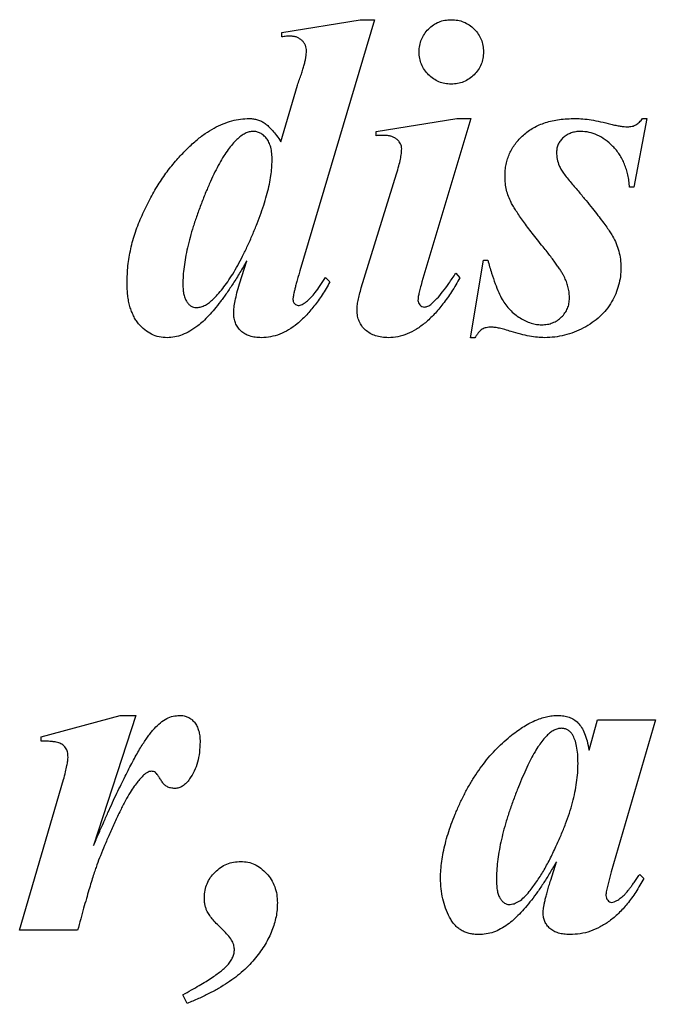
# Model space of a CAD drawing. Header units: inches. Extents: x -17.5 to 0, y -0.6 to 2.9.
# Drawn here: x -4.6818 to -4.3735, y 1.5502 to 2.0271 of the extents above; entities that cross this region are included whole.
import ezdxf

# ---------------------------------------------------------------- set-up
doc = ezdxf.new("R2010")
doc.units = ezdxf.units.IN
doc.header["$MEASUREMENT"] = 0

msp = doc.modelspace()

# ---------------------------------------------------------------- linework, layer by layer
at = {"color": 7, "linetype": 'Continuous', "lineweight": 25}
for p, q in [((-4.55472, 2.02083), (-4.51667, 2.02708)), ((-4.50974, 2.02708), (-4.54584, 1.90534)), ((-4.51667, 2.02708), (-4.50974, 2.02708)), ((-4.55472, 2.01875), (-4.55472, 2.02083)), ((-4.55512, 1.9679), (-4.54707, 1.99531)), ((-4.50889, 1.97292), (-4.4698, 1.97917)), ((-4.46289, 1.97917), (-4.48666, 1.89993)), ((-4.4698, 1.97917), (-4.46289, 1.97917)), ((-4.37764, 1.97917), (-4.38389, 1.94583)), ((-4.37972, 1.97917), (-4.37764, 1.97917)), ((-4.50889, 1.97083), (-4.50889, 1.97292)), ((-4.51609, 1.89701), (-4.49896, 1.95241)), ((-4.38389, 1.94583), (-4.38597, 1.94583)), ((-4.57517, 1.89896), (-4.57165, 1.91016)), ((-4.46306, 1.87292), (-4.45681, 1.91042)), ((-4.45681, 1.91042), (-4.45472, 1.91042)), ((-4.47032, 1.90417), (-4.46823, 1.90195)), ((-4.5334, 1.90208), (-4.53132, 1.9)), ((-4.46097, 1.87292), (-4.46306, 1.87292)), ((-4.67139, 1.67938), (-4.63311, 1.6898)), ((-4.62549, 1.6898), (-4.64597, 1.62665)), ((-4.63311, 1.6898), (-4.62549, 1.6898)), ((-4.4056, 1.673), (-4.4015, 1.68771)), ((-4.4015, 1.68771), (-4.37347, 1.68771)), ((-4.37347, 1.68771), (-4.39493, 1.61389)), ((-4.67139, 1.6773), (-4.67139, 1.67938)), ((-4.68181, 1.58563), (-4.66055, 1.65868)), ((-4.42422, 1.60991), (-4.42149, 1.6188)), ((-4.39493, 1.61389), (-4.39714, 1.6049)), ((-4.38106, 1.61271), (-4.37898, 1.61076)), ((-4.65372, 1.58563), (-4.68181, 1.58563)), ((-4.60056, 1.55021), (-4.60264, 1.55438))]:
    msp.add_line(p, q, dxfattribs=at)
for points, knots in [([(-4.48806, 2.01146), (-4.488, 2.01251), (-4.4879, 2.01455), (-4.48701, 2.01748), (-4.48558, 2.02018), (-4.48359, 2.02255), (-4.48125, 2.02458), (-4.47856, 2.02604), (-4.4756, 2.02692), (-4.47355, 2.02703), (-4.4725, 2.02708)], [0, 0, 0, 0, 0.128069, 0.249947, 0.371754, 0.499132, 0.626344, 0.748778, 0.871931, 1, 1, 1, 1]), ([(-4.4725, 2.02708), (-4.47143, 2.02703), (-4.46934, 2.02692), (-4.46635, 2.02605), (-4.46364, 2.02457), (-4.46127, 2.02256), (-4.45928, 2.02018), (-4.45786, 2.01749), (-4.45697, 2.01455), (-4.45686, 2.01251), (-4.45681, 2.01146)], [0, 0, 0, 0, 0.130072, 0.253889, 0.375723, 0.50332, 0.630072, 0.75128, 0.87256, 1, 1, 1, 1]), ([(-4.55056, 2.01908), (-4.55118, 2.01906), (-4.55257, 2.01904), (-4.55396, 2.01885), (-4.55472, 2.01875)], [0, 0, 0, 0, 0.443907, 1, 1, 1, 1]), ([(-4.54271, 2.01185), (-4.54274, 2.01234), (-4.54278, 2.01329), (-4.54318, 2.01467), (-4.5439, 2.0159), (-4.54483, 2.01701), (-4.54601, 2.01791), (-4.54736, 2.01862), (-4.54891, 2.01901), (-4.54999, 2.01905), (-4.55056, 2.01908)], [0, 0, 0, 0, 0.123269, 0.2398328, 0.3559167, 0.4778497, 0.6022909, 0.7279821, 0.8576961, 1, 1, 1, 1]), ([(-4.54707, 1.99531), (-4.54674, 1.99623), (-4.54608, 1.99802), (-4.54517, 2.00058), (-4.54441, 2.00296), (-4.54379, 2.00512), (-4.54334, 2.0071), (-4.54297, 2.00885), (-4.54276, 2.01042), (-4.54273, 2.01139), (-4.54271, 2.01185)], [0, 0, 0, 0, 0.1714898, 0.3321416, 0.4754047, 0.6074046, 0.7241838, 0.8304956, 0.9203027, 1, 1, 1, 1]), ([(-4.4725, 1.99583), (-4.47353, 1.99589), (-4.47556, 1.996), (-4.47848, 1.99688), (-4.48115, 1.99835), (-4.48354, 2.00033), (-4.48556, 2.00271), (-4.487, 2.00542), (-4.4879, 2.00836), (-4.488, 2.01041), (-4.48806, 2.01146)], [0, 0, 0, 0, 0.126881, 0.247614, 0.370178, 0.497691, 0.626054, 0.749788, 0.871796, 1, 1, 1, 1]), ([(-4.45681, 2.01146), (-4.45686, 2.01041), (-4.45697, 2.00836), (-4.45786, 2.00542), (-4.45931, 2.00271), (-4.46133, 2.00033), (-4.46372, 1.99834), (-4.46643, 1.99688), (-4.4694, 1.996), (-4.47145, 1.99589), (-4.4725, 1.99583)], [0, 0, 0, 0, 0.127561, 0.248956, 0.37207, 0.499788, 0.626661, 0.749774, 0.872439, 1, 1, 1, 1]), ([(-4.62972, 1.89951), (-4.62964, 1.90227), (-4.62946, 1.90781), (-4.62802, 1.91605), (-4.62579, 1.92425), (-4.62256, 1.93222), (-4.61884, 1.93985), (-4.61478, 1.94694), (-4.61041, 1.95335), (-4.60581, 1.95906), (-4.6011, 1.96402), (-4.59655, 1.96834), (-4.59203, 1.97181), (-4.58763, 1.97457), (-4.58327, 1.97661), (-4.57898, 1.9781), (-4.57469, 1.97898), (-4.57185, 1.97911), (-4.57045, 1.97917)], [0, 0, 0, 0, 0.077147, 0.154624, 0.233275, 0.314144, 0.394438, 0.470385, 0.542388, 0.61097, 0.675117, 0.733484, 0.786256, 0.834058, 0.878285, 0.920578, 0.960784, 1, 1, 1, 1]), ([(-4.57045, 1.97917), (-4.56975, 1.97913), (-4.56838, 1.97906), (-4.56637, 1.97864), (-4.56449, 1.97788), (-4.5627, 1.97678), (-4.56089, 1.9753), (-4.55907, 1.97327), (-4.55706, 1.9708), (-4.55579, 1.96891), (-4.55512, 1.9679)], [0, 0, 0, 0, 0.10479, 0.2066, 0.306934, 0.407996, 0.5217, 0.657981, 0.817059, 1, 1, 1, 1]), ([(-4.44639, 1.95117), (-4.44637, 1.95215), (-4.44632, 1.95408), (-4.4459, 1.95691), (-4.44517, 1.95961), (-4.44419, 1.96219), (-4.44295, 1.96465), (-4.44141, 1.96698), (-4.43957, 1.96916), (-4.43748, 1.97121), (-4.43515, 1.9731), (-4.43256, 1.97474), (-4.42974, 1.9761), (-4.42671, 1.97726), (-4.42342, 1.97807), (-4.41995, 1.97875), (-4.41623, 1.97909), (-4.41369, 1.97914), (-4.41237, 1.97917)], [0, 0, 0, 0, 0.059206, 0.117017, 0.172813, 0.228349, 0.283605, 0.339563, 0.39695, 0.45597, 0.516732, 0.578175, 0.641074, 0.706379, 0.774283, 0.845821, 0.920436, 1, 1, 1, 1]), ([(-4.41237, 1.97917), (-4.41112, 1.97913), (-4.4085, 1.97907), (-4.40437, 1.97849), (-4.39985, 1.97765), (-4.39672, 1.97687), (-4.39509, 1.97646)], [0, 0, 0, 0, 0.213653, 0.4494, 0.711873, 1, 1, 1, 1]), ([(-4.38689, 1.97513), (-4.38617, 1.97518), (-4.38478, 1.97527), (-4.38281, 1.97608), (-4.38107, 1.97738), (-4.38019, 1.97855), (-4.37972, 1.97917)], [0, 0, 0, 0, 0.248846, 0.485926, 0.732908, 1, 1, 1, 1]), ([(-4.39509, 1.97646), (-4.39428, 1.97626), (-4.39275, 1.97588), (-4.39057, 1.97544), (-4.38864, 1.97521), (-4.38744, 1.97516), (-4.38689, 1.97513)], [0, 0, 0, 0, 0.3014279, 0.5681514, 0.8003443, 1, 1, 1, 1]), ([(-4.56859, 1.97292), (-4.56923, 1.97286), (-4.57055, 1.97274), (-4.57254, 1.97195), (-4.57457, 1.97066), (-4.57585, 1.96954), (-4.57653, 1.96895)], [0, 0, 0, 0, 0.2100732, 0.4360021, 0.7018519, 1, 1, 1, 1]), ([(-4.55935, 1.95885), (-4.55937, 1.96), (-4.55942, 1.96213), (-4.55992, 1.96509), (-4.56078, 1.96756), (-4.56202, 1.96952), (-4.56345, 1.97105), (-4.56506, 1.97211), (-4.56678, 1.97282), (-4.56799, 1.97288), (-4.56859, 1.97292)], [0, 0, 0, 0, 0.182078, 0.340413, 0.476855, 0.597484, 0.707742, 0.807666, 0.904168, 1, 1, 1, 1]), ([(-4.50472, 1.97093), (-4.50535, 1.97092), (-4.50674, 1.9709), (-4.50813, 1.97086), (-4.50889, 1.97083)], [0, 0, 0, 0, 0.453061, 1, 1, 1, 1]), ([(-4.49649, 1.96445), (-4.49651, 1.96487), (-4.49656, 1.9657), (-4.49701, 1.96689), (-4.49771, 1.968), (-4.4987, 1.96899), (-4.49989, 1.96988), (-4.50132, 1.9705), (-4.50296, 1.97086), (-4.50411, 1.97091), (-4.50472, 1.97093)], [0, 0, 0, 0, 0.106757, 0.213696, 0.322982, 0.443511, 0.571484, 0.70283, 0.84314, 1, 1, 1, 1]), ([(-4.40967, 1.97292), (-4.41049, 1.97288), (-4.41206, 1.97281), (-4.4143, 1.97223), (-4.41635, 1.97134), (-4.41809, 1.97), (-4.41957, 1.96849), (-4.42059, 1.96673), (-4.4213, 1.96484), (-4.42136, 1.9635), (-4.42139, 1.96283)], [0, 0, 0, 0, 0.142331, 0.2730913, 0.4017827, 0.5289074, 0.6533722, 0.7678945, 0.8821665, 1, 1, 1, 1]), ([(-4.38597, 1.94583), (-4.38607, 1.94686), (-4.38625, 1.94885), (-4.38678, 1.95176), (-4.38749, 1.9545), (-4.3884, 1.95708), (-4.38951, 1.95949), (-4.39085, 1.96172), (-4.39235, 1.96381), (-4.39462, 1.96624), (-4.39758, 1.96889), (-4.40149, 1.97116), (-4.40552, 1.97266), (-4.40829, 1.97283), (-4.40967, 1.97292)], [0, 0, 0, 0, 0.077861, 0.152341, 0.223862, 0.292897, 0.359225, 0.425334, 0.489584, 0.554298, 0.677497, 0.790085, 0.895581, 1, 1, 1, 1]), ([(-4.57653, 1.96895), (-4.57723, 1.96824), (-4.57873, 1.96674), (-4.58077, 1.96404), (-4.58291, 1.9609), (-4.58503, 1.95726), (-4.58719, 1.95313), (-4.58934, 1.94851), (-4.59157, 1.94342), (-4.59371, 1.93795), (-4.59577, 1.93236), (-4.59759, 1.92689), (-4.59918, 1.92166), (-4.6004, 1.91663), (-4.60139, 1.91185), (-4.60211, 1.9073), (-4.60257, 1.90297), (-4.60262, 1.90016), (-4.60264, 1.8988)], [0, 0, 0, 0, 0.039058, 0.083585, 0.133213, 0.188862, 0.24975, 0.316963, 0.38981, 0.468983, 0.548747, 0.624553, 0.69647, 0.76437, 0.828593, 0.889258, 0.946036, 1, 1, 1, 1]), ([(-4.49896, 1.95241), (-4.49859, 1.95365), (-4.4979, 1.95598), (-4.49712, 1.95924), (-4.49662, 1.96201), (-4.49653, 1.96369), (-4.49649, 1.96445)], [0, 0, 0, 0, 0.31585, 0.589913, 0.81473, 1, 1, 1, 1]), ([(-4.42139, 1.96283), (-4.42133, 1.96169), (-4.42121, 1.95944), (-4.42035, 1.95667), (-4.4192, 1.95444), (-4.41791, 1.9525), (-4.41624, 1.95029), (-4.41495, 1.94877), (-4.41426, 1.94795)], [0, 0, 0, 0, 0.201119, 0.398406, 0.508601, 0.646353, 0.809974, 1, 1, 1, 1]), ([(-4.58822, 1.89134), (-4.58739, 1.89216), (-4.58567, 1.89388), (-4.58324, 1.89681), (-4.58081, 1.90013), (-4.57836, 1.90385), (-4.57595, 1.90799), (-4.5736, 1.91257), (-4.57117, 1.91751), (-4.56887, 1.92278), (-4.56663, 1.9281), (-4.56475, 1.9333), (-4.56304, 1.9382), (-4.56172, 1.94285), (-4.56066, 1.94723), (-4.55991, 1.95134), (-4.55947, 1.95519), (-4.55939, 1.95766), (-4.55935, 1.95885)], [0, 0, 0, 0, 0.046849, 0.097576, 0.152756, 0.212232, 0.276295, 0.34511, 0.418793, 0.497432, 0.576186, 0.650511, 0.719564, 0.784401, 0.844447, 0.9007, 0.952007, 1, 1, 1, 1]), ([(-4.44346, 1.93851), (-4.44391, 1.93945), (-4.44483, 1.94137), (-4.4457, 1.94448), (-4.44628, 1.94776), (-4.44635, 1.95002), (-4.44639, 1.95117)], [0, 0, 0, 0, 0.238905, 0.484724, 0.736486, 1, 1, 1, 1]), ([(-4.41426, 1.94795), (-4.413, 1.94647), (-4.41058, 1.94362), (-4.40718, 1.93949), (-4.40409, 1.93576), (-4.40144, 1.93233), (-4.39912, 1.92931), (-4.39715, 1.92664), (-4.39556, 1.92432), (-4.39395, 1.92172), (-4.39236, 1.91865), (-4.39112, 1.91484), (-4.39028, 1.91093), (-4.39019, 1.90827), (-4.39014, 1.90693)], [0, 0, 0, 0, 0.120187, 0.230514, 0.329957, 0.419154, 0.497491, 0.565519, 0.623828, 0.671023, 0.754262, 0.836198, 0.917475, 1, 1, 1, 1]), ([(-4.42793, 1.91696), (-4.42885, 1.91808), (-4.43062, 1.92025), (-4.43308, 1.92346), (-4.43538, 1.92641), (-4.43743, 1.92921), (-4.43925, 1.93182), (-4.44088, 1.93421), (-4.44226, 1.93641), (-4.44308, 1.93783), (-4.44346, 1.93851)], [0, 0, 0, 0, 0.163661, 0.315484, 0.456034, 0.586544, 0.706092, 0.815425, 0.912231, 1, 1, 1, 1]), ([(-4.41514, 1.89199), (-4.41516, 1.89284), (-4.41521, 1.89455), (-4.41564, 1.89707), (-4.41638, 1.89956), (-4.41724, 1.9016), (-4.41808, 1.90333), (-4.41896, 1.90477), (-4.41999, 1.90639), (-4.42124, 1.90817), (-4.42264, 1.91014), (-4.42422, 1.91228), (-4.42604, 1.91455), (-4.42728, 1.91613), (-4.42793, 1.91696)], [0, 0, 0, 0, 0.088712, 0.178529, 0.267307, 0.359485, 0.410281, 0.468331, 0.535758, 0.61169, 0.695535, 0.788902, 0.890017, 1, 1, 1, 1]), ([(-4.57165, 1.91016), (-4.57276, 1.90825), (-4.57489, 1.90457), (-4.57815, 1.89938), (-4.58126, 1.89467), (-4.5843, 1.89049), (-4.58721, 1.88678), (-4.59001, 1.88359), (-4.59267, 1.88087), (-4.59451, 1.87936), (-4.59538, 1.87865)], [0, 0, 0, 0, 0.166689, 0.321572, 0.463639, 0.593517, 0.712745, 0.819775, 0.914969, 1, 1, 1, 1]), ([(-4.45472, 1.91042), (-4.45414, 1.90836), (-4.45305, 1.90454), (-4.45124, 1.89933), (-4.44959, 1.89504), (-4.44791, 1.89159), (-4.44607, 1.88877), (-4.44399, 1.8864), (-4.44171, 1.88424), (-4.43915, 1.88246), (-4.4365, 1.88099), (-4.43383, 1.88), (-4.43124, 1.87927), (-4.4295, 1.8792), (-4.42865, 1.87917)], [0, 0, 0, 0, 0.14611, 0.271517, 0.375986, 0.460515, 0.53329, 0.604763, 0.675568, 0.747344, 0.817325, 0.88161, 0.942014, 1, 1, 1, 1]), ([(-4.54584, 1.90534), (-4.54612, 1.90444), (-4.54664, 1.90273), (-4.54729, 1.90029), (-4.54796, 1.89815), (-4.54837, 1.89625), (-4.54879, 1.89467), (-4.54904, 1.89336), (-4.54923, 1.89234), (-4.54927, 1.89175), (-4.54929, 1.8915)], [0, 0, 0, 0, 0.197618, 0.375176, 0.531751, 0.667775, 0.782785, 0.875781, 0.947368, 1, 1, 1, 1]), ([(-4.48197, 1.88939), (-4.48111, 1.89019), (-4.47918, 1.89196), (-4.47644, 1.8953), (-4.4734, 1.89942), (-4.4714, 1.90251), (-4.47032, 1.90417)], [0, 0, 0, 0, 0.1865777, 0.4153055, 0.6853307, 1, 1, 1, 1]), ([(-4.39014, 1.90693), (-4.3902, 1.90548), (-4.39032, 1.90258), (-4.39119, 1.8983), (-4.39265, 1.89417), (-4.39462, 1.89016), (-4.39718, 1.88642), (-4.40033, 1.88303), (-4.40407, 1.88009), (-4.40827, 1.87754), (-4.41281, 1.87551), (-4.41749, 1.874), (-4.4223, 1.87309), (-4.42553, 1.87297), (-4.42715, 1.87292)], [0, 0, 0, 0, 0.07822, 0.155435, 0.233166, 0.31313, 0.394389, 0.475572, 0.560528, 0.649127, 0.738541, 0.826585, 0.913061, 1, 1, 1, 1]), ([(-4.61026, 1.87292), (-4.61158, 1.87299), (-4.61419, 1.87314), (-4.61791, 1.8745), (-4.62129, 1.87666), (-4.62373, 1.87915), (-4.62548, 1.88147), (-4.62663, 1.88348), (-4.62754, 1.8857), (-4.62838, 1.88808), (-4.62899, 1.89067), (-4.6294, 1.89345), (-4.62967, 1.89641), (-4.6297, 1.89846), (-4.62972, 1.89951)], [0, 0, 0, 0, 0.107255, 0.210945, 0.317543, 0.430964, 0.491424, 0.553406, 0.618559, 0.686565, 0.758175, 0.833959, 0.91447, 1, 1, 1, 1]), ([(-4.60264, 1.8988), (-4.60262, 1.89789), (-4.60257, 1.89621), (-4.60223, 1.89387), (-4.60163, 1.89189), (-4.60078, 1.89029), (-4.59975, 1.88908), (-4.59868, 1.88816), (-4.5975, 1.88759), (-4.59669, 1.88753), (-4.59629, 1.8875)], [0, 0, 0, 0, 0.189628, 0.353585, 0.497208, 0.621783, 0.731936, 0.829237, 0.917058, 1, 1, 1, 1]), ([(-4.578, 1.88477), (-4.57797, 1.88569), (-4.57789, 1.88773), (-4.57726, 1.89101), (-4.5764, 1.89483), (-4.5756, 1.89752), (-4.57517, 1.89896)], [0, 0, 0, 0, 0.190928, 0.420589, 0.689836, 1, 1, 1, 1]), ([(-4.53132, 1.9), (-4.53255, 1.89786), (-4.53491, 1.89377), (-4.53887, 1.88826), (-4.54286, 1.88355), (-4.54698, 1.87969), (-4.5512, 1.87667), (-4.55555, 1.87452), (-4.56002, 1.87316), (-4.56305, 1.873), (-4.56456, 1.87292)], [0, 0, 0, 0, 0.164793, 0.315414, 0.4521, 0.576701, 0.691101, 0.797725, 0.899554, 1, 1, 1, 1]), ([(-4.54268, 1.8904), (-4.54199, 1.89101), (-4.54046, 1.89238), (-4.53827, 1.89501), (-4.53589, 1.89831), (-4.53427, 1.90076), (-4.5334, 1.90208)], [0, 0, 0, 0, 0.1845843, 0.4112064, 0.6834256, 1, 1, 1, 1]), ([(-4.46823, 1.90195), (-4.46957, 1.89966), (-4.47211, 1.89529), (-4.4763, 1.88938), (-4.4805, 1.88432), (-4.48483, 1.8802), (-4.48919, 1.87693), (-4.49368, 1.87466), (-4.49824, 1.87318), (-4.50134, 1.87301), (-4.50287, 1.87292)], [0, 0, 0, 0, 0.1680135, 0.3206356, 0.4593835, 0.584541, 0.6988335, 0.8038251, 0.9031351, 1, 1, 1, 1]), ([(-4.48666, 1.89993), (-4.48696, 1.89891), (-4.48751, 1.89704), (-4.48812, 1.89452), (-4.48852, 1.89258), (-4.48861, 1.89147), (-4.48864, 1.89102)], [0, 0, 0, 0, 0.3511552, 0.6365981, 0.8499908, 1, 1, 1, 1]), ([(-4.51817, 1.8861), (-4.51814, 1.88686), (-4.51808, 1.8885), (-4.51766, 1.89109), (-4.517, 1.89397), (-4.5164, 1.89596), (-4.51609, 1.89701)], [0, 0, 0, 0, 0.204884, 0.441272, 0.704979, 1, 1, 1, 1]), ([(-4.59629, 1.8875), (-4.59561, 1.88754), (-4.59421, 1.88762), (-4.59218, 1.88846), (-4.5901, 1.88963), (-4.58887, 1.89075), (-4.58822, 1.89134)], [0, 0, 0, 0, 0.221935, 0.457154, 0.712169, 1, 1, 1, 1]), ([(-4.54929, 1.8915), (-4.54925, 1.89113), (-4.54918, 1.89036), (-4.54853, 1.8894), (-4.54768, 1.88872), (-4.54702, 1.8886), (-4.54672, 1.88854)], [0, 0, 0, 0, 0.262492, 0.532474, 0.787936, 1, 1, 1, 1]), ([(-4.54672, 1.88854), (-4.54641, 1.88857), (-4.54576, 1.88864), (-4.54476, 1.88899), (-4.54372, 1.88959), (-4.54304, 1.89012), (-4.54268, 1.8904)], [0, 0, 0, 0, 0.2037418, 0.4315322, 0.6960045, 1, 1, 1, 1]), ([(-4.48864, 1.89102), (-4.48859, 1.89061), (-4.48847, 1.88978), (-4.48771, 1.88874), (-4.48676, 1.88791), (-4.48598, 1.88779), (-4.48562, 1.88773)], [0, 0, 0, 0, 0.247956, 0.514623, 0.778221, 1, 1, 1, 1]), ([(-4.48562, 1.88773), (-4.48499, 1.88782), (-4.48362, 1.88802), (-4.48255, 1.88891), (-4.48197, 1.88939)], [0, 0, 0, 0, 0.459307, 1, 1, 1, 1]), ([(-4.42865, 1.87917), (-4.42771, 1.8792), (-4.42589, 1.87927), (-4.4233, 1.88004), (-4.42093, 1.8812), (-4.41894, 1.8829), (-4.41724, 1.88484), (-4.41602, 1.88706), (-4.41525, 1.88947), (-4.41518, 1.89114), (-4.41514, 1.89199)], [0, 0, 0, 0, 0.135347, 0.262472, 0.387342, 0.513271, 0.639004, 0.759062, 0.877157, 1, 1, 1, 1]), ([(-4.56456, 1.87292), (-4.56557, 1.87294), (-4.5675, 1.87299), (-4.5702, 1.87368), (-4.57259, 1.87466), (-4.57455, 1.87616), (-4.57611, 1.87796), (-4.5772, 1.88003), (-4.57787, 1.88233), (-4.57796, 1.88394), (-4.578, 1.88477)], [0, 0, 0, 0, 0.150115, 0.286072, 0.410864, 0.531673, 0.648208, 0.761342, 0.877062, 1, 1, 1, 1]), ([(-4.50287, 1.87292), (-4.50398, 1.87295), (-4.50611, 1.87302), (-4.50912, 1.87378), (-4.51182, 1.87488), (-4.51407, 1.87655), (-4.51592, 1.87852), (-4.51721, 1.88084), (-4.51803, 1.88339), (-4.51812, 1.88518), (-4.51817, 1.8861)], [0, 0, 0, 0, 0.14681, 0.281244, 0.407948, 0.530306, 0.649212, 0.763023, 0.878836, 1, 1, 1, 1]), ([(-4.59538, 1.87865), (-4.59663, 1.87777), (-4.59901, 1.8761), (-4.6028, 1.8743), (-4.60653, 1.87313), (-4.60904, 1.87299), (-4.61026, 1.87292)], [0, 0, 0, 0, 0.2813673, 0.5374457, 0.7739269, 1, 1, 1, 1]), ([(-4.453, 1.87799), (-4.45385, 1.87797), (-4.45539, 1.87792), (-4.4572, 1.87726), (-4.45834, 1.87638), (-4.45919, 1.87547), (-4.46009, 1.8743), (-4.46067, 1.8734), (-4.46097, 1.87292)], [0, 0, 0, 0, 0.253584, 0.458633, 0.560311, 0.681684, 0.829363, 1, 1, 1, 1]), ([(-4.44343, 1.87591), (-4.44442, 1.87623), (-4.44626, 1.87681), (-4.44886, 1.87747), (-4.45105, 1.87789), (-4.4524, 1.87796), (-4.453, 1.87799)], [0, 0, 0, 0, 0.318585, 0.588557, 0.817312, 1, 1, 1, 1]), ([(-4.42715, 1.87292), (-4.42832, 1.87296), (-4.43078, 1.87306), (-4.43467, 1.87365), (-4.43894, 1.8746), (-4.44188, 1.87546), (-4.44343, 1.87591)], [0, 0, 0, 0, 0.210118, 0.445804, 0.708866, 1, 1, 1, 1]), ([(-4.61644, 1.68351), (-4.6155, 1.68446), (-4.6137, 1.68627), (-4.61064, 1.68829), (-4.60746, 1.68957), (-4.60528, 1.68972), (-4.6042, 1.6898)], [0, 0, 0, 0, 0.283236, 0.539118, 0.77285, 1, 1, 1, 1]), ([(-4.6042, 1.6898), (-4.60349, 1.68977), (-4.60211, 1.68972), (-4.60017, 1.68901), (-4.59843, 1.68796), (-4.59696, 1.68645), (-4.59574, 1.68459), (-4.5949, 1.68233), (-4.59438, 1.67975), (-4.59433, 1.67791), (-4.59431, 1.67694)], [0, 0, 0, 0, 0.116379, 0.225761, 0.334619, 0.44808, 0.569236, 0.697368, 0.841074, 1, 1, 1, 1]), ([(-4.44398, 1.67958), (-4.44296, 1.68039), (-4.44099, 1.68198), (-4.43794, 1.68402), (-4.43497, 1.6858), (-4.43205, 1.68729), (-4.42914, 1.68839), (-4.42628, 1.68918), (-4.42348, 1.6897), (-4.42162, 1.68976), (-4.42071, 1.6898)], [0, 0, 0, 0, 0.151251, 0.292341, 0.425249, 0.551635, 0.671301, 0.784657, 0.894307, 1, 1, 1, 1]), ([(-4.42071, 1.6898), (-4.41975, 1.68976), (-4.41789, 1.68968), (-4.41527, 1.68899), (-4.41293, 1.68785), (-4.41088, 1.6862), (-4.4091, 1.68392), (-4.40768, 1.68092), (-4.40643, 1.67723), (-4.40589, 1.67448), (-4.4056, 1.673)], [0, 0, 0, 0, 0.114685, 0.222136, 0.322068, 0.423716, 0.534699, 0.665421, 0.819071, 1, 1, 1, 1]), ([(-4.64597, 1.62665), (-4.64517, 1.62852), (-4.6436, 1.6322), (-4.64126, 1.63755), (-4.63902, 1.64264), (-4.63683, 1.64743), (-4.63472, 1.65196), (-4.63267, 1.65621), (-4.63073, 1.66019), (-4.62882, 1.66387), (-4.62704, 1.6673), (-4.62534, 1.67044), (-4.62365, 1.6733), (-4.62207, 1.67588), (-4.62058, 1.67821), (-4.61914, 1.68023), (-4.61779, 1.68199), (-4.61687, 1.68303), (-4.61644, 1.68351)], [0, 0, 0, 0, 0.095301, 0.18648, 0.272875, 0.354696, 0.432414, 0.506037, 0.574896, 0.639227, 0.699262, 0.755246, 0.806323, 0.853838, 0.896685, 0.935191, 0.96984, 1, 1, 1, 1]), ([(-4.41911, 1.68355), (-4.41969, 1.6835), (-4.4209, 1.68341), (-4.42266, 1.68263), (-4.42448, 1.68154), (-4.42557, 1.68049), (-4.42614, 1.67993)], [0, 0, 0, 0, 0.21488, 0.444023, 0.703923, 1, 1, 1, 1]), ([(-4.41371, 1.68052), (-4.41404, 1.68099), (-4.41469, 1.68188), (-4.41601, 1.68285), (-4.4175, 1.68344), (-4.41856, 1.68351), (-4.41911, 1.68355)], [0, 0, 0, 0, 0.264796, 0.509314, 0.746635, 1, 1, 1, 1]), ([(-4.47764, 1.61092), (-4.47762, 1.61226), (-4.47758, 1.61498), (-4.47708, 1.61912), (-4.47637, 1.6234), (-4.47535, 1.62784), (-4.47405, 1.63241), (-4.47244, 1.63712), (-4.47054, 1.64197), (-4.46839, 1.64692), (-4.46602, 1.65183), (-4.46341, 1.65654), (-4.46065, 1.66102), (-4.45767, 1.66522), (-4.45456, 1.66921), (-4.45123, 1.67293), (-4.44771, 1.67639), (-4.44522, 1.67851), (-4.44398, 1.67958)], [0, 0, 0, 0, 0.050997, 0.103943, 0.158988, 0.216791, 0.277525, 0.340557, 0.406814, 0.476408, 0.546463, 0.615088, 0.681898, 0.747317, 0.811647, 0.875037, 0.937745, 1, 1, 1, 1]), ([(-4.42614, 1.67993), (-4.42678, 1.67924), (-4.42812, 1.67776), (-4.42999, 1.67514), (-4.43195, 1.67209), (-4.43388, 1.66851), (-4.43591, 1.66449), (-4.4379, 1.65994), (-4.44, 1.65496), (-4.44206, 1.64961), (-4.44401, 1.64411), (-4.44578, 1.6387), (-4.44726, 1.63348), (-4.44842, 1.62844), (-4.44938, 1.6236), (-4.45007, 1.61896), (-4.45048, 1.6145), (-4.45053, 1.6116), (-4.45056, 1.61017)], [0, 0, 0, 0, 0.037531, 0.080077, 0.128489, 0.182503, 0.242688, 0.308762, 0.380759, 0.45896, 0.538185, 0.61438, 0.686534, 0.755191, 0.821089, 0.883834, 0.943104, 1, 1, 1, 1]), ([(-4.41097, 1.66642), (-4.41099, 1.66795), (-4.41103, 1.67076), (-4.41157, 1.67464), (-4.41232, 1.6779), (-4.41327, 1.6797), (-4.41371, 1.68052)], [0, 0, 0, 0, 0.31411, 0.581113, 0.808451, 1, 1, 1, 1]), ([(-4.65834, 1.66948), (-4.65837, 1.67037), (-4.65844, 1.672), (-4.65941, 1.67413), (-4.6609, 1.67565), (-4.66255, 1.67648), (-4.66426, 1.67695), (-4.66615, 1.67712), (-4.66858, 1.67731), (-4.67039, 1.6773), (-4.67139, 1.6773)], [0, 0, 0, 0, 0.150745, 0.274893, 0.388689, 0.507831, 0.584565, 0.690788, 0.829821, 1, 1, 1, 1]), ([(-4.59431, 1.67694), (-4.59437, 1.67523), (-4.59448, 1.67191), (-4.59545, 1.66717), (-4.59697, 1.6628), (-4.59857, 1.66026), (-4.59935, 1.659)], [0, 0, 0, 0, 0.270819, 0.525376, 0.765551, 1, 1, 1, 1]), ([(-4.66055, 1.65868), (-4.66022, 1.65992), (-4.65961, 1.66217), (-4.65893, 1.66522), (-4.65845, 1.66757), (-4.65837, 1.66893), (-4.65834, 1.66948)], [0, 0, 0, 0, 0.350075, 0.630908, 0.849316, 1, 1, 1, 1]), ([(-4.42172, 1.62619), (-4.42087, 1.62805), (-4.41921, 1.63168), (-4.41702, 1.6371), (-4.41516, 1.64237), (-4.41362, 1.64748), (-4.41243, 1.65244), (-4.41163, 1.65725), (-4.41106, 1.66189), (-4.411, 1.66494), (-4.41097, 1.66642)], [0, 0, 0, 0, 0.146155, 0.28499, 0.418182, 0.545285, 0.666433, 0.782078, 0.893677, 1, 1, 1, 1]), ([(-4.62006, 1.66203), (-4.62049, 1.66174), (-4.62148, 1.66107), (-4.62292, 1.65962), (-4.62454, 1.65771), (-4.6264, 1.6553), (-4.62846, 1.6522), (-4.63067, 1.64826), (-4.63311, 1.64344), (-4.63568, 1.63798), (-4.63823, 1.63232), (-4.64054, 1.62691), (-4.64256, 1.62196), (-4.6441, 1.61804), (-4.6452, 1.61481), (-4.64617, 1.61201), (-4.64715, 1.60873), (-4.64826, 1.605), (-4.6495, 1.60081), (-4.65084, 1.59616), (-4.65222, 1.59104), (-4.6532, 1.58748), (-4.65372, 1.58563)], [0, 0, 0, 0, 0.018512, 0.042511, 0.072038, 0.107513, 0.150611, 0.204319, 0.267951, 0.342632, 0.41874, 0.488356, 0.551653, 0.608652, 0.63804, 0.673035, 0.713772, 0.759641, 0.811495, 0.868854, 0.93162, 1, 1, 1, 1]), ([(-4.61781, 1.66271), (-4.61819, 1.66268), (-4.61898, 1.66262), (-4.61969, 1.66223), (-4.62006, 1.66203)], [0, 0, 0, 0, 0.471736, 1, 1, 1, 1]), ([(-4.60655, 1.65438), (-4.60723, 1.65442), (-4.60852, 1.6545), (-4.61034, 1.65519), (-4.61189, 1.65632), (-4.613, 1.65788), (-4.61388, 1.65943), (-4.61473, 1.66064), (-4.61537, 1.66154), (-4.61604, 1.66218), (-4.61684, 1.66261), (-4.61749, 1.66268), (-4.61781, 1.66271)], [0, 0, 0, 0, 0.137153, 0.261675, 0.387414, 0.520635, 0.64693, 0.748142, 0.820248, 0.868457, 0.935312, 1, 1, 1, 1]), ([(-4.59935, 1.659), (-4.59988, 1.6583), (-4.60086, 1.657), (-4.60266, 1.65554), (-4.60454, 1.65455), (-4.60589, 1.65444), (-4.60655, 1.65438)], [0, 0, 0, 0, 0.294309, 0.549668, 0.77758, 1, 1, 1, 1]), ([(-4.43461, 1.60438), (-4.43342, 1.60594), (-4.43099, 1.60913), (-4.42769, 1.61437), (-4.42456, 1.62008), (-4.42268, 1.62412), (-4.42172, 1.62619)], [0, 0, 0, 0, 0.230967, 0.474163, 0.72999, 1, 1, 1, 1]), ([(-4.59222, 1.60161), (-4.59217, 1.60276), (-4.59205, 1.60502), (-4.59102, 1.60826), (-4.5894, 1.61127), (-4.58711, 1.6139), (-4.58441, 1.61613), (-4.58138, 1.61781), (-4.57803, 1.61878), (-4.57571, 1.6189), (-4.57452, 1.61896)], [0, 0, 0, 0, 0.124786, 0.24604, 0.367276, 0.49483, 0.623439, 0.747319, 0.870502, 1, 1, 1, 1]), ([(-4.57452, 1.61896), (-4.57336, 1.61889), (-4.57106, 1.61876), (-4.56773, 1.61765), (-4.56472, 1.61574), (-4.56198, 1.61326), (-4.55966, 1.61025), (-4.55799, 1.60678), (-4.55698, 1.60295), (-4.55687, 1.60028), (-4.55681, 1.59891)], [0, 0, 0, 0, 0.116802, 0.232217, 0.349327, 0.47503, 0.603269, 0.731207, 0.861468, 1, 1, 1, 1]), ([(-4.42149, 1.6188), (-4.4225, 1.61705), (-4.42446, 1.61364), (-4.42748, 1.6088), (-4.43046, 1.60435), (-4.43348, 1.60036), (-4.43638, 1.59671), (-4.43932, 1.59354), (-4.44217, 1.59072), (-4.44418, 1.58913), (-4.44515, 1.58836)], [0, 0, 0, 0, 0.156419, 0.303785, 0.441546, 0.570419, 0.690316, 0.801952, 0.904603, 1, 1, 1, 1]), ([(-4.38864, 1.60265), (-4.38849, 1.6028), (-4.38811, 1.60317), (-4.38752, 1.60389), (-4.38676, 1.6048), (-4.38589, 1.60594), (-4.38488, 1.60731), (-4.38374, 1.60892), (-4.38244, 1.61073), (-4.38153, 1.61203), (-4.38106, 1.61271)], [0, 0, 0, 0, 0.051109, 0.1261472, 0.2196849, 0.333793, 0.4685456, 0.6239875, 0.8016354, 1, 1, 1, 1]), ([(-4.45918, 1.58355), (-4.45997, 1.58357), (-4.4615, 1.58362), (-4.46371, 1.58401), (-4.46576, 1.58465), (-4.4676, 1.58563), (-4.46932, 1.5868), (-4.47087, 1.58825), (-4.47219, 1.59), (-4.47376, 1.59263), (-4.47529, 1.59628), (-4.47667, 1.60091), (-4.47751, 1.60584), (-4.4776, 1.60921), (-4.47764, 1.61092)], [0, 0, 0, 0, 0.063398, 0.124106, 0.181381, 0.236825, 0.292429, 0.349032, 0.407944, 0.469461, 0.597027, 0.727216, 0.860912, 1, 1, 1, 1]), ([(-4.45056, 1.61017), (-4.45053, 1.60919), (-4.45049, 1.60734), (-4.45014, 1.6048), (-4.44959, 1.60267), (-4.44876, 1.601), (-4.44778, 1.59974), (-4.44672, 1.59885), (-4.44563, 1.59822), (-4.44485, 1.59816), (-4.44447, 1.59813)], [0, 0, 0, 0, 0.2006273, 0.3741277, 0.5205613, 0.6436886, 0.7503257, 0.8425447, 0.9243072, 1, 1, 1, 1]), ([(-4.4279, 1.594), (-4.42788, 1.59439), (-4.42784, 1.59526), (-4.42768, 1.59667), (-4.42736, 1.59832), (-4.42699, 1.60019), (-4.42645, 1.60229), (-4.4258, 1.60462), (-4.42505, 1.60719), (-4.42451, 1.60898), (-4.42422, 1.60991)], [0, 0, 0, 0, 0.0716538, 0.1596585, 0.2606213, 0.3783269, 0.5094296, 0.6579343, 0.8214508, 1, 1, 1, 1]), ([(-4.37898, 1.61076), (-4.38027, 1.60854), (-4.38275, 1.6043), (-4.38685, 1.59858), (-4.39112, 1.59385), (-4.39554, 1.59002), (-4.40017, 1.58716), (-4.40491, 1.58504), (-4.40988, 1.58381), (-4.41326, 1.58363), (-4.41495, 1.58355)], [0, 0, 0, 0, 0.162883, 0.310308, 0.443899, 0.565597, 0.67871, 0.786572, 0.89326, 1, 1, 1, 1]), ([(-4.44447, 1.59813), (-4.44364, 1.59821), (-4.44191, 1.59838), (-4.4394, 1.5997), (-4.4369, 1.6017), (-4.43541, 1.60344), (-4.43461, 1.60438)], [0, 0, 0, 0, 0.205321, 0.430209, 0.691962, 1, 1, 1, 1]), ([(-4.39714, 1.6049), (-4.39722, 1.60442), (-4.39737, 1.60362), (-4.39744, 1.6028), (-4.39747, 1.60246)], [0, 0, 0, 0, 0.588566, 1, 1, 1, 1]), ([(-4.39747, 1.60246), (-4.39742, 1.60204), (-4.39733, 1.60119), (-4.39666, 1.60013), (-4.39577, 1.59937), (-4.39506, 1.59923), (-4.39473, 1.59917)], [0, 0, 0, 0, 0.270358, 0.540354, 0.789509, 1, 1, 1, 1]), ([(-4.39473, 1.59917), (-4.39432, 1.59923), (-4.39339, 1.59936), (-4.39196, 1.60009), (-4.39032, 1.60117), (-4.38924, 1.60213), (-4.38864, 1.60265)], [0, 0, 0, 0, 0.171942, 0.39263, 0.666176, 1, 1, 1, 1]), ([(-4.55681, 1.59891), (-4.55684, 1.59778), (-4.55691, 1.59551), (-4.5574, 1.59211), (-4.55827, 1.58876), (-4.55941, 1.5854), (-4.56092, 1.58206), (-4.56274, 1.57873), (-4.56492, 1.57543), (-4.56738, 1.57214), (-4.5702, 1.56891), (-4.57346, 1.56586), (-4.57703, 1.56288), (-4.58101, 1.56009), (-4.58533, 1.55737), (-4.59008, 1.55487), (-4.59515, 1.55239), (-4.59872, 1.55095), (-4.60056, 1.55021)], [0, 0, 0, 0, 0.048756, 0.09796, 0.147705, 0.198202, 0.251025, 0.305514, 0.362012, 0.421201, 0.482917, 0.546844, 0.613695, 0.683209, 0.756621, 0.833721, 0.914775, 1, 1, 1, 1]), ([(-4.59079, 1.59465), (-4.59101, 1.59513), (-4.59146, 1.59613), (-4.59192, 1.59779), (-4.59216, 1.59964), (-4.5922, 1.60094), (-4.59222, 1.60161)], [0, 0, 0, 0, 0.221627, 0.457211, 0.718365, 1, 1, 1, 1]), ([(-4.57764, 1.57642), (-4.57772, 1.57715), (-4.5779, 1.57874), (-4.57905, 1.5811), (-4.58089, 1.58351), (-4.58331, 1.58588), (-4.58578, 1.58823), (-4.58793, 1.5905), (-4.58958, 1.59261), (-4.59041, 1.59401), (-4.59079, 1.59465)], [0, 0, 0, 0, 0.096583, 0.207364, 0.338519, 0.493433, 0.650359, 0.786242, 0.902895, 1, 1, 1, 1]), ([(-4.41495, 1.58355), (-4.41594, 1.58358), (-4.41781, 1.58365), (-4.42045, 1.5842), (-4.42273, 1.5851), (-4.42461, 1.58643), (-4.42609, 1.58802), (-4.42712, 1.58985), (-4.42781, 1.59185), (-4.42787, 1.59327), (-4.4279, 1.594)], [0, 0, 0, 0, 0.158489, 0.300623, 0.428424, 0.54944, 0.665057, 0.773266, 0.884828, 1, 1, 1, 1]), ([(-4.44515, 1.58836), (-4.44625, 1.58762), (-4.44839, 1.58617), (-4.4519, 1.58468), (-4.4555, 1.5837), (-4.45795, 1.5836), (-4.45918, 1.58355)], [0, 0, 0, 0, 0.262918, 0.512358, 0.755295, 1, 1, 1, 1]), ([(-4.58096, 1.56877), (-4.58045, 1.56939), (-4.57948, 1.57058), (-4.57843, 1.57252), (-4.57775, 1.57446), (-4.57768, 1.57577), (-4.57764, 1.57642)], [0, 0, 0, 0, 0.283585, 0.540099, 0.773353, 1, 1, 1, 1]), ([(-4.60264, 1.55438), (-4.60125, 1.55515), (-4.5986, 1.55661), (-4.59484, 1.55875), (-4.59152, 1.56077), (-4.58859, 1.56265), (-4.58608, 1.56437), (-4.58398, 1.56593), (-4.58229, 1.56735), (-4.58138, 1.56833), (-4.58096, 1.56877)], [0, 0, 0, 0, 0.182487, 0.347794, 0.496609, 0.630096, 0.746637, 0.846375, 0.930351, 1, 1, 1, 1])]:
    msp.add_open_spline(points, degree=3, knots=knots, dxfattribs=at)

doc.saveas('drawing.dxf')
